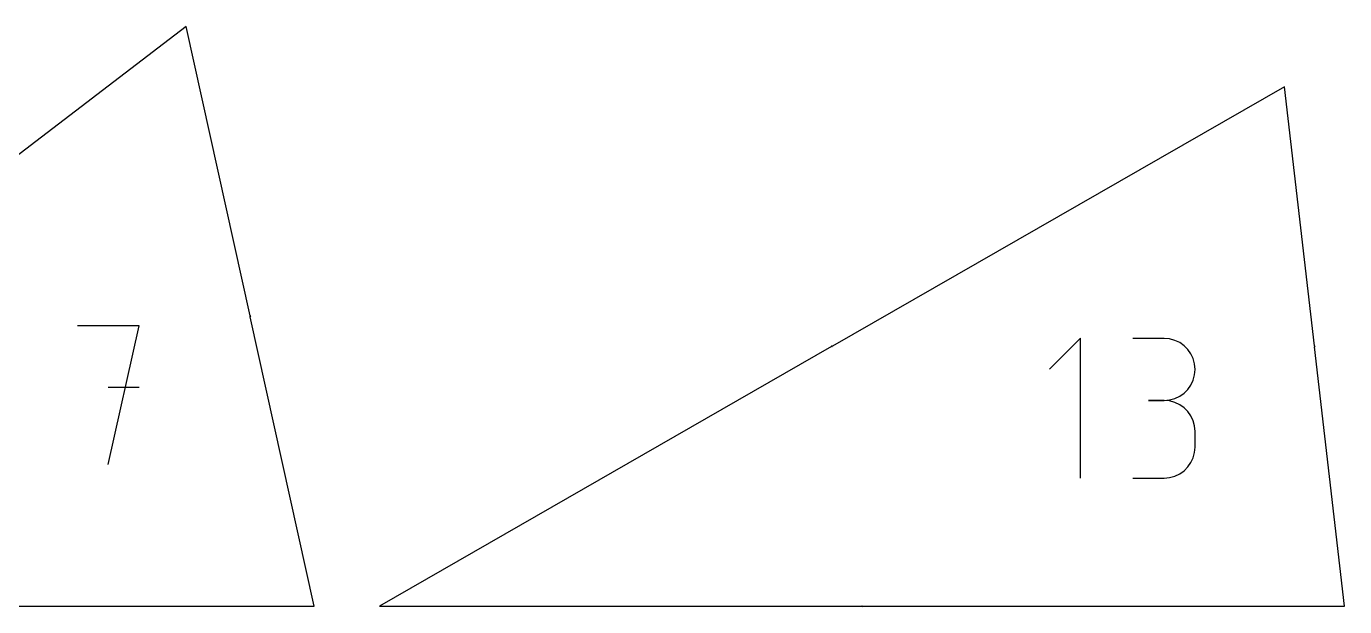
# Model space of a CAD drawing. Extents: x 0 to 500, y 0 to 1020.
# Drawn here: x 345.1 to 409.3, y 477.4 to 505.7 of the extents above; entities that cross this region are included whole.
import ezdxf

# ---------------------------------------------------------------- set-up
doc = ezdxf.new("R2010")
doc.units = 0

msp = doc.modelspace()

# ---------------------------------------------------------------- linework, layer by layer
at = {"layer": 'annotation', "color": 1}
for p, q in [((356.020639, 491.575556), (356.021217, 491.57294)), ((356.021217, 491.57294), (356.021217, 491.57294)), ((356.021217, 491.57294), (356.021363, 491.57248)), ((356.021363, 491.57248), (356.021582, 491.572065)), ((356.021582, 491.572065), (356.021866, 491.5717)), ((356.021866, 491.5717), (356.022205, 491.571392)), ((356.022205, 491.571392), (356.022591, 491.571146)), ((356.022591, 491.571146), (356.023013, 491.570969)), ((356.022772, 491.565907), (356.02335, 491.563291)), ((356.023013, 491.570969), (356.023464, 491.570865)), ((356.02335, 491.563291), (356.02335, 491.563291)), ((356.02335, 491.563291), (356.023496, 491.56283)), ((356.023464, 491.570865), (356.023934, 491.570841)), ((356.023496, 491.56283), (356.023715, 491.562414)), ((356.023715, 491.562414), (356.023999, 491.562049)), ((356.023934, 491.570841), (356.024414, 491.570903)), ((356.023999, 491.562049), (356.024338, 491.561741)), ((356.024338, 491.561741), (356.024723, 491.561496)), ((356.024414, 491.570903), (356.025717, 491.571191)), ((356.024723, 491.561496), (356.025144, 491.561318)), ((356.025144, 491.561318), (356.025594, 491.561215)), ((356.025594, 491.561215), (356.026062, 491.561191)), ((356.025717, 491.571191), (356.026178, 491.571337)), ((356.025717, 491.571191), (356.025717, 491.571191)), ((356.026062, 491.561191), (356.02654, 491.561252)), ((356.026178, 491.571337), (356.026593, 491.571557)), ((356.02654, 491.561252), (356.02785, 491.561542)), ((356.026593, 491.571557), (356.026958, 491.57184)), ((356.026958, 491.57184), (356.027265, 491.572179)), ((356.027173, 491.577), (356.032419, 491.578159)), ((356.027751, 491.574384), (356.027173, 491.577)), ((356.027265, 491.572179), (356.02751, 491.572564)), ((356.02751, 491.572564), (356.027687, 491.572986)), ((356.027687, 491.572986), (356.02779, 491.573436)), ((356.027813, 491.573905), (356.027751, 491.574384)), ((356.02779, 491.573436), (356.027813, 491.573905)), ((356.02785, 491.561542), (356.028309, 491.561687)), ((356.02785, 491.561542), (356.02785, 491.561542)), ((356.028309, 491.561687), (356.028723, 491.561906)), ((356.028723, 491.561906), (356.029087, 491.56219)), ((356.029087, 491.56219), (356.029395, 491.562528)), ((356.029395, 491.562528), (356.029641, 491.562913)), ((356.029884, 491.564735), (356.029594, 491.566045)), ((356.029594, 491.566045), (356.029884, 491.564735)), ((356.029641, 491.562913), (356.029818, 491.563335)), ((356.029818, 491.563335), (356.029922, 491.563786)), ((356.029946, 491.564255), (356.029884, 491.564735)), ((356.029884, 491.564735), (356.029884, 491.564735)), ((356.029884, 491.564735), (356.03003, 491.564274)), ((356.029922, 491.563786), (356.029946, 491.564255)), ((356.03003, 491.564274), (356.03025, 491.563858)), ((356.03025, 491.563858), (356.030534, 491.563493)), ((356.030534, 491.563493), (356.030873, 491.563185)), ((356.030873, 491.563185), (356.031258, 491.56294)), ((356.031258, 491.56294), (356.031681, 491.562763)), ((356.031681, 491.562763), (356.032132, 491.56266)), ((356.032132, 491.56266), (356.032602, 491.562636)), ((356.032419, 491.578159), (356.033575, 491.572928)), ((356.032602, 491.562636), (356.033081, 491.562698)), ((356.033081, 491.562698), (356.033541, 491.562844)), ((356.033081, 491.562698), (356.033081, 491.562698)), ((356.033541, 491.562844), (356.033955, 491.563063)), ((356.033955, 491.563063), (356.034319, 491.563346)), ((356.034319, 491.563346), (356.034627, 491.563684)), ((356.035116, 491.565891), (356.034537, 491.568507)), ((356.034627, 491.563684), (356.034872, 491.564069)), ((356.034872, 491.564069), (356.03505, 491.564491)), ((356.03505, 491.564491), (356.035153, 491.564942)), ((356.035177, 491.565411), (356.035116, 491.565891)), ((356.035153, 491.564942), (356.035177, 491.565411)), ((350.614749, 491.097293), (347.613515, 491.097293)), ((349.114344, 484.348219), (350.614749, 491.097293)), ((384.355353, 490.100325), (384.35531, 490.099869)), ((384.35531, 490.099869), (384.355345, 490.099408)), ((384.355345, 490.099408), (384.355463, 490.098953)), ((384.355473, 490.100766), (384.355353, 490.100325)), ((384.355463, 490.098953), (384.355664, 490.098515)), ((384.355666, 490.101183), (384.355473, 490.100766)), ((384.355664, 490.098515), (384.355664, 490.098515)), ((384.355664, 490.098515), (384.355942, 490.098118)), ((384.355929, 490.101563), (384.355666, 490.101183)), ((384.356261, 490.101897), (384.355929, 490.101563)), ((384.355942, 490.098118), (384.356277, 490.097786)), ((384.356657, 490.102175), (384.356261, 490.101897)), ((384.356277, 490.097786), (384.356658, 490.097522)), ((384.357096, 490.102377), (384.356657, 490.102175)), ((384.356657, 490.102175), (384.356657, 490.102175)), ((384.356658, 490.097522), (384.357074, 490.097329)), ((384.357074, 490.097329), (384.357516, 490.097209)), ((384.357552, 490.102495), (384.357096, 490.102377)), ((384.357516, 490.097209), (384.357973, 490.097166)), ((384.358013, 490.10253), (384.357552, 490.102495)), ((384.357973, 490.097166), (384.358434, 490.097201)), ((384.358026, 490.09567), (384.357983, 490.095213)), ((384.357983, 490.095213), (384.358019, 490.094751)), ((384.35847, 490.102487), (384.358013, 490.10253)), ((384.358019, 490.094751), (384.358137, 490.094295)), ((384.358146, 490.096112), (384.358026, 490.09567)), ((384.358137, 490.094295), (384.35834, 490.093855)), ((384.358338, 490.096529), (384.358146, 490.096112)), ((384.358602, 490.096909), (384.358338, 490.096529)), ((384.35834, 490.093855), (384.359006, 490.092696)), ((384.358434, 490.097201), (384.35889, 490.097319)), ((384.358911, 490.102368), (384.35847, 490.102487)), ((384.358933, 490.097243), (384.358602, 490.096909)), ((384.35889, 490.097319), (384.359329, 490.097521)), ((384.359327, 490.102176), (384.358911, 490.102368)), ((384.359329, 490.097521), (384.358933, 490.097243)), ((384.359006, 490.092696), (384.359006, 490.092696)), ((384.359006, 490.092696), (384.359283, 490.092299)), ((384.359283, 490.092299), (384.359618, 490.091968)), ((384.359707, 490.101913), (384.359327, 490.102176)), ((384.359329, 490.097521), (384.359725, 490.097798)), ((384.359769, 490.097723), (384.359329, 490.097521)), ((384.359329, 490.097521), (384.359329, 490.097521)), ((384.359329, 490.097521), (384.359329, 490.097521)), ((384.359618, 490.091968), (384.359998, 490.091705)), ((384.360041, 490.101582), (384.359707, 490.101913)), ((384.359725, 490.097798), (384.360056, 490.098133)), ((384.360224, 490.097841), (384.359769, 490.097723)), ((384.359998, 490.091705), (384.360414, 490.091513)), ((384.360318, 490.101187), (384.360041, 490.101582)), ((384.360056, 490.098133), (384.36032, 490.098513)), ((384.360685, 490.097877), (384.360224, 490.097841)), ((384.360318, 490.101187), (384.360318, 490.101187)), ((384.360521, 490.100747), (384.360318, 490.101187)), ((384.36032, 490.098513), (384.360512, 490.09893)), ((384.360414, 490.091513), (384.360855, 490.091394)), ((384.360512, 490.09893), (384.360632, 490.099372)), ((384.360639, 490.100291), (384.360521, 490.100747)), ((384.360632, 490.099372), (384.360675, 490.099829)), ((384.360675, 490.099829), (384.360639, 490.100291)), ((384.361142, 490.097833), (384.360685, 490.097877)), ((384.360855, 490.091394), (384.361312, 490.091352)), ((384.361584, 490.097714), (384.361142, 490.097833)), ((384.361312, 490.091352), (384.361773, 490.091388)), ((384.362001, 490.09752), (384.361584, 490.097714)), ((384.361773, 490.091388), (384.362228, 490.091506)), ((384.362381, 490.097257), (384.362001, 490.09752)), ((384.362228, 490.091506), (384.362667, 490.091709)), ((384.362716, 490.096925), (384.362381, 490.097257)), ((384.362667, 490.091709), (384.363063, 490.091986)), ((384.362667, 490.091709), (384.362667, 490.091709)), ((384.362994, 490.096528), (384.362716, 490.096925)), ((384.363659, 490.095369), (384.362994, 490.096528)), ((384.362994, 490.096528), (384.362994, 490.096528)), ((384.363063, 490.091986), (384.363394, 490.09232)), ((384.363394, 490.09232), (384.363658, 490.092699)), ((384.363658, 490.092699), (384.363852, 490.093115)), ((384.363862, 490.094929), (384.363659, 490.095369)), ((384.363852, 490.093115), (384.363972, 490.093556)), ((384.36398, 490.094473), (384.363862, 490.094929)), ((384.363972, 490.093556), (384.364015, 490.094012)), ((384.364015, 490.094012), (384.36398, 490.094473)), ((384.364393, 490.10583), (384.364387, 490.105527)), ((384.364387, 490.105527), (384.364387, 490.105527)), ((384.364387, 490.105527), (384.364528, 490.104352)), ((384.364452, 490.106118), (384.364393, 490.10583)), ((384.364558, 490.106388), (384.364452, 490.106118)), ((384.364528, 490.104352), (384.364785, 490.103207)), ((384.364708, 490.106633), (384.364558, 490.106388)), ((384.364896, 490.106848), (384.364708, 490.106633)), ((384.364785, 490.103207), (384.365153, 490.1021)), ((384.365119, 490.10703), (384.364896, 490.106848)), ((384.365372, 490.107172), (384.365119, 490.10703)), ((384.365153, 490.1021), (384.365629, 490.101039)), ((384.36565, 490.107269), (384.365372, 490.107172)), ((384.365629, 490.101039), (384.366208, 490.100031)), ((384.365949, 490.107317), (384.36565, 490.107269)), ((384.366071, 490.107322), (384.365949, 490.107317)), ((384.365949, 490.107317), (384.365949, 490.107317)), ((384.366194, 490.107317), (384.366071, 490.107322)), ((384.366317, 490.107303), (384.366194, 490.107317)), ((384.366208, 490.100031), (384.366885, 490.099085)), ((384.366438, 490.107279), (384.366317, 490.107303)), ((384.366558, 490.107247), (384.366438, 490.107279)), ((384.366675, 490.107206), (384.366558, 490.107247)), ((384.36679, 490.107156), (384.366675, 490.107206)), ((384.3669, 490.107098), (384.36679, 490.107156)), ((384.366885, 490.099085), (384.367655, 490.098208)), ((384.367007, 490.107032), (384.3669, 490.107098)), ((384.367954, 490.106318), (384.367007, 490.107032)), ((384.367007, 490.107032), (384.367007, 490.107032)), ((384.367655, 490.098208), (384.368516, 490.097407)), ((384.368815, 490.105518), (384.367954, 490.106318)), ((384.368516, 490.097407), (384.369461, 490.096691)), ((384.369587, 490.104641), (384.368815, 490.105518)), ((384.369461, 490.096691), (384.369461, 490.096691)), ((384.369461, 490.096691), (384.369567, 490.096625)), ((384.369567, 490.096625), (384.369677, 490.096568)), ((384.370265, 490.103695), (384.369587, 490.104641)), ((384.369677, 490.096568), (384.369791, 490.096518)), ((384.369791, 490.096518), (384.369907, 490.096477)), ((384.369907, 490.096477), (384.370027, 490.096445)), ((384.370027, 490.096445), (384.370149, 490.096422)), ((384.370149, 490.096422), (384.370273, 490.096408)), ((384.370843, 490.102688), (384.370265, 490.103695)), ((384.370273, 490.096408), (384.370399, 490.096403)), ((384.370399, 490.096403), (384.370526, 490.096406)), ((384.370526, 490.096406), (384.370822, 490.096455)), ((384.370526, 490.096406), (384.370526, 490.096406)), ((384.370822, 490.096455), (384.371098, 490.096553)), ((384.371318, 490.101626), (384.370843, 490.102688)), ((384.371098, 490.096553), (384.371349, 490.096696)), ((384.371686, 490.100519), (384.371318, 490.101626)), ((384.371349, 490.096696), (384.371571, 490.096878)), ((384.371571, 490.096878), (384.371759, 490.097093)), ((384.371942, 490.099373), (384.371686, 490.100519)), ((384.371759, 490.097093), (384.371908, 490.097338)), ((384.371908, 490.097338), (384.372015, 490.097607)), ((384.372081, 490.098196), (384.371942, 490.099373)), ((384.372015, 490.097607), (384.372074, 490.097895)), ((384.372074, 490.097895), (384.372081, 490.098196)), ((384.372081, 490.098196), (384.372081, 490.098196)), ((396.468259, 490.497186), (394.95414, 488.982639)), ((396.468259, 483.686424), (396.468259, 490.497186)), ((400.534493, 490.489285), (399.022082, 490.489285)), ((400.806504, 490.464869), (400.534493, 490.489285)), ((401.062456, 490.394509), (400.806504, 490.464869)), ((401.298094, 490.28253), (401.062456, 490.394509)), ((401.509159, 490.13326), (401.298094, 490.28253)), ((401.691395, 489.951027), (401.509159, 490.13326)), ((401.840545, 489.740158), (401.691395, 489.951027)), ((407.858327, 490.102906), (407.872864, 490.104587)), ((407.858958, 490.097456), (407.859331, 490.094228)), ((407.859331, 490.094228), (407.859331, 490.094228)), ((407.859331, 490.094228), (407.85945, 490.093653)), ((407.85945, 490.093653), (407.859663, 490.093124)), ((407.859663, 490.093124), (407.85996, 490.092649)), ((407.85996, 490.092649), (407.860331, 490.092235)), ((407.860331, 490.092235), (407.860765, 490.091891)), ((407.860765, 490.091891), (407.861252, 490.091625)), ((407.861252, 490.091625), (407.861781, 490.091444)), ((407.861781, 490.091444), (407.862343, 490.091357)), ((407.862343, 490.091357), (407.862928, 490.091372)), ((407.862928, 490.091372), (407.864544, 490.091559)), ((407.864544, 490.091559), (407.865116, 490.091678)), ((407.864544, 490.091559), (407.864544, 490.091559)), ((407.865116, 490.091678), (407.865643, 490.091891)), ((407.865643, 490.091891), (407.866118, 490.092187)), ((407.866118, 490.092187), (407.866531, 490.092558)), ((407.866531, 490.092558), (407.866875, 490.092992)), ((407.866875, 490.092992), (407.867141, 490.093479)), ((407.867141, 490.093479), (407.867322, 490.094009)), ((407.867394, 490.09516), (407.867207, 490.096776)), ((407.867207, 490.096776), (407.867394, 490.09516)), ((407.867322, 490.094009), (407.867409, 490.094573)), ((407.867409, 490.094573), (407.867394, 490.09516)), ((407.867394, 490.09516), (407.867394, 490.09516)), ((407.867394, 490.09516), (407.867514, 490.094585)), ((407.867514, 490.094585), (407.867727, 490.094056)), ((407.867727, 490.094056), (407.868024, 490.093581)), ((407.868024, 490.093581), (407.868395, 490.093167)), ((407.868395, 490.093167), (407.86883, 490.092823)), ((407.86883, 490.092823), (407.869318, 490.092557)), ((407.872864, 490.104587), (407.869258, 490.107445)), ((407.869318, 490.092557), (407.869849, 490.092377)), ((407.869849, 490.092377), (407.870413, 490.09229)), ((407.870413, 490.09229), (407.871, 490.092305)), ((407.871, 490.092305), (407.871572, 490.092424)), ((407.871, 490.092305), (407.871, 490.092305)), ((407.871572, 490.092424), (407.872099, 490.092637)), ((407.872099, 490.092637), (407.872574, 490.092934)), ((407.872574, 490.092934), (407.872987, 490.093304)), ((407.872987, 490.093304), (407.873331, 490.093738)), ((407.873331, 490.093738), (407.873598, 490.094225)), ((407.87385, 490.095906), (407.873477, 490.099134)), ((407.873598, 490.094225), (407.873778, 490.094756)), ((407.873778, 490.094756), (407.873865, 490.095319)), ((407.873865, 490.095319), (407.87385, 490.095906)), ((401.952351, 489.50498), (401.840545, 489.740158)), ((402.022556, 489.249822), (401.952351, 489.50498)), ((402.046904, 488.979009), (402.022556, 489.249822)), ((401.952351, 488.450776), (402.022556, 488.706925)), ((402.022556, 488.706925), (402.046904, 488.979009)), ((402.046904, 488.979009), (402.046904, 488.979009)), ((350.614749, 488.091826), (349.114344, 488.091826)), ((401.509159, 487.820862), (401.691395, 488.003452)), ((401.691395, 488.003452), (401.840545, 488.214854)), ((401.840545, 488.214854), (401.952351, 488.450776)), ((400.534493, 487.464462), (399.77722, 487.464462)), ((399.77722, 487.464462), (400.534493, 487.464462)), ((400.534493, 487.464462), (400.806504, 487.488883)), ((400.806504, 487.440047), (400.534493, 487.464462)), ((400.534493, 487.464462), (400.534493, 487.464462)), ((400.806504, 487.488883), (401.062456, 487.559285)), ((401.062456, 487.369686), (400.806504, 487.440047)), ((401.062456, 487.559285), (401.298094, 487.671375)), ((401.298094, 487.257707), (401.062456, 487.369686)), ((401.298094, 487.671375), (401.509159, 487.820862)), ((401.509159, 487.108438), (401.298094, 487.257707)), ((401.691395, 486.926205), (401.509159, 487.108438)), ((401.840545, 486.715336), (401.691395, 486.926205)), ((401.952351, 486.480158), (401.840545, 486.715336)), ((402.022556, 486.224999), (401.952351, 486.480158)), ((402.046904, 485.954186), (402.022556, 486.224999)), ((402.046904, 485.196913), (402.046904, 485.954186)), ((402.046904, 485.954186), (402.046904, 485.954186)), ((401.952351, 484.670769), (402.022556, 484.925988)), ((402.022556, 484.925988), (402.046904, 485.196913)), ((401.509159, 484.042521), (401.691395, 484.224719)), ((401.691395, 484.224719), (401.840545, 484.435574)), ((401.840545, 484.435574), (401.952351, 484.670769)), ((399.022082, 483.686637), (400.534493, 483.686637)), ((400.534493, 483.686637), (400.806504, 483.711039)), ((400.534493, 483.686637), (400.534493, 483.686637)), ((400.806504, 483.711039), (401.062456, 483.781364)), ((401.062456, 483.781364), (401.298094, 483.893297)), ((401.298094, 483.893297), (401.509159, 484.042521)), ((385.819421, 477.447383), (385.819378, 477.446901)), ((385.819378, 477.446901), (385.819378, 477.445567)), ((385.819378, 477.445567), (385.819378, 477.445567)), ((385.819378, 477.445567), (385.819421, 477.445085)), ((385.819421, 477.440686), (385.819378, 477.440205)), ((385.819378, 477.440205), (385.819378, 477.440205)), ((385.819378, 477.440205), (385.819421, 477.439725)), ((385.819545, 477.447835), (385.819421, 477.447383)), ((385.819421, 477.445085), (385.819545, 477.444632)), ((385.819545, 477.44114), (385.819421, 477.440686)), ((385.819421, 477.439725), (385.819545, 477.439273)), ((385.819744, 477.448252), (385.819545, 477.447835)), ((385.819545, 477.444632), (385.819744, 477.444214)), ((385.819744, 477.441558), (385.819545, 477.44114)), ((385.819545, 477.439273), (385.819744, 477.438857)), ((385.820008, 477.448625), (385.819744, 477.448252)), ((385.819744, 477.444214), (385.820008, 477.44384)), ((385.820008, 477.441932), (385.819744, 477.441558)), ((385.819744, 477.438857), (385.820008, 477.438484)), ((385.820331, 477.448947), (385.820008, 477.448625)), ((385.820008, 477.44384), (385.820331, 477.443517)), ((385.820331, 477.442255), (385.820008, 477.441932)), ((385.820008, 477.438484), (385.820331, 477.438161)), ((385.820705, 477.449211), (385.820331, 477.448947)), ((385.820331, 477.443517), (385.820705, 477.443252)), ((385.820705, 477.44252), (385.820331, 477.442255)), ((385.820331, 477.438161), (385.820705, 477.437897)), ((385.821122, 477.449408), (385.820705, 477.449211)), ((385.820705, 477.443252), (385.821122, 477.443054)), ((385.821122, 477.442718), (385.820705, 477.44252)), ((385.820705, 477.437897), (385.821122, 477.437698)), ((385.821575, 477.449532), (385.821122, 477.449408)), ((385.821122, 477.443054), (385.821575, 477.442929)), ((385.821575, 477.442843), (385.821122, 477.442718)), ((385.821122, 477.437698), (385.821575, 477.437574)), ((385.822055, 477.449575), (385.821575, 477.449532)), ((385.821575, 477.442929), (385.822055, 477.442886)), ((385.822055, 477.442886), (385.821575, 477.442843)), ((385.821575, 477.437574), (385.822055, 477.437531)), ((385.822536, 477.449532), (385.822055, 477.449575)), ((385.822055, 477.449575), (385.822055, 477.449575)), ((385.822055, 477.442886), (385.822536, 477.442929)), ((385.822055, 477.442886), (385.822055, 477.442886)), ((385.822536, 477.442843), (385.822055, 477.442886)), ((385.822055, 477.442886), (385.822055, 477.442886)), ((385.822055, 477.437531), (385.822536, 477.437574)), ((385.822055, 477.437531), (385.822055, 477.437531)), ((385.822989, 477.449408), (385.822536, 477.449532)), ((385.822536, 477.442929), (385.822989, 477.443054)), ((385.822989, 477.442718), (385.822536, 477.442843)), ((385.822536, 477.437574), (385.822989, 477.437698)), ((385.823406, 477.449211), (385.822989, 477.449408)), ((385.822989, 477.443054), (385.823406, 477.443253)), ((385.823406, 477.44252), (385.822989, 477.442718)), ((385.822989, 477.437698), (385.823406, 477.437897)), ((385.823779, 477.448947), (385.823406, 477.449211)), ((385.823406, 477.443253), (385.82378, 477.443517)), ((385.823779, 477.442255), (385.823406, 477.44252)), ((385.823406, 477.437897), (385.82378, 477.438161)), ((385.824102, 477.448625), (385.823779, 477.448947)), ((385.824102, 477.441932), (385.823779, 477.442255)), ((385.82378, 477.443517), (385.824103, 477.44384)), ((385.82378, 477.438161), (385.824103, 477.438484)), ((385.824367, 477.448252), (385.824102, 477.448625)), ((385.824367, 477.441558), (385.824102, 477.441932)), ((385.824103, 477.44384), (385.824367, 477.444215)), ((385.824103, 477.438484), (385.824367, 477.438857)), ((385.824565, 477.447835), (385.824367, 477.448252)), ((385.824367, 477.444215), (385.824565, 477.444632)), ((385.824565, 477.44114), (385.824367, 477.441558)), ((385.824367, 477.438857), (385.824565, 477.439273)), ((385.82469, 477.447383), (385.824565, 477.447835)), ((385.824565, 477.444632), (385.82469, 477.445086)), ((385.82469, 477.440686), (385.824565, 477.44114)), ((385.824565, 477.439273), (385.82469, 477.439725)), ((385.824733, 477.446901), (385.82469, 477.447383)), ((385.82469, 477.445086), (385.824733, 477.445567)), ((385.824733, 477.440205), (385.82469, 477.440686)), ((385.82469, 477.439725), (385.824733, 477.440205)), ((385.824733, 477.446901), (385.824733, 477.446901)), ((385.824733, 477.445567), (385.824733, 477.446901)), ((385.824733, 477.440205), (385.824733, 477.440205)), ((385.831936, 477.449575), (385.829256, 477.437516)), ((385.829256, 477.442886), (385.831936, 477.442886)), ((385.829256, 477.437516), (385.834618, 477.437516))]:
    msp.add_line(p, q, dxfattribs=at)
at = {"layer": 'boundary', "color": 5}
for p, q in [((352.906507, 505.695286), (334.490603, 491.584864)), ((356.022693, 491.594217), (352.906507, 505.695286)), ((406.403042, 502.75527), (384.385967, 490.112056)), ((407.86318, 490.124639), (406.403042, 502.75527)), ((356.052975, 491.574897), (356.022693, 491.594217)), ((356.033654, 491.544614), (356.052975, 491.574897)), ((359.149839, 477.443545), (356.033654, 491.544614)), ((384.341914, 490.086759), (362.324839, 477.443545)), ((384.351292, 490.121434), (384.341914, 490.086759)), ((384.385967, 490.112056), (384.351292, 490.121434)), ((407.891329, 490.102324), (407.86318, 490.124639)), ((407.869014, 490.074176), (407.891329, 490.102324)), ((409.329153, 477.443545), (407.869014, 490.074176)), ((337.617507, 477.443545), (359.149839, 477.443545)), ((362.324839, 477.443545), (385.801596, 477.443545)), ((385.801596, 477.443545), (385.826996, 477.418145)), ((385.826996, 477.418145), (385.852396, 477.443545)), ((385.852396, 477.443545), (409.329153, 477.443545))]:
    msp.add_line(p, q, dxfattribs=at)

doc.saveas('drawing.dxf')
